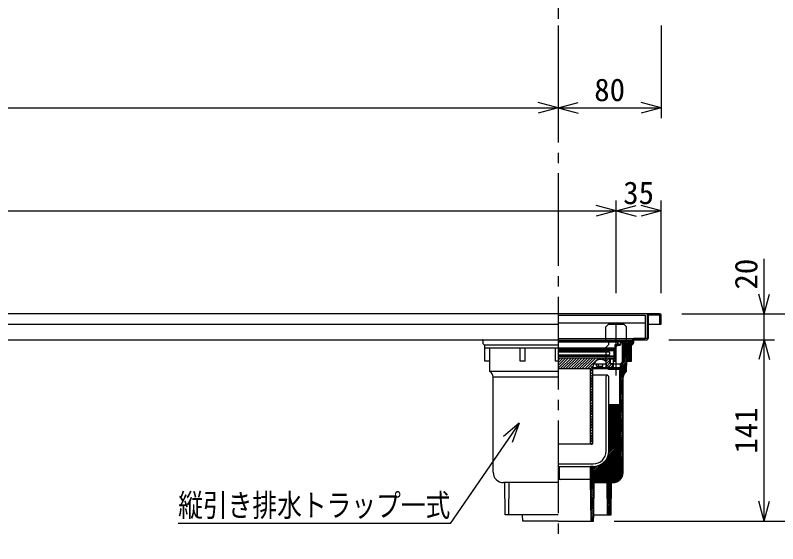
# Model space of a CAD drawing. Units: millimetres, scale not verified. Extents: x -1092 to 1092, y -744 to 696.
# Drawn here: x 67 to 659, y -144 to 267 of the extents above; entities that cross this region are included whole.
import ezdxf
from ezdxf.enums import TextEntityAlignment as Align

# ---------------------------------------------------------------- set-up
doc = ezdxf.new("R2010")
doc.units = ezdxf.units.MM
doc.header["$LTSCALE"] = 8
doc.linetypes.add('CHAIN2', pattern=[12, 9, -1, 1, -1])
doc.linetypes.add('DASHED2', pattern=[3, 2, -1])
for name, color, linetype in [('0-0_計極細', 2, 'Continuous'), ('0-1_計細線', 3, 'Continuous'), ('0-5_寸法線', 7, 'Continuous')]:
    doc.layers.add(name, color=color, linetype=linetype)
doc.styles.add('ＭＳ ゴシック', font='')
doc.styles.get('ＭＳ ゴシック').set_extended_font_data('MS Gothic')

msp = doc.modelspace()

# ---------------------------------------------------------------- linework, layer by layer
at = {"layer": '0-0_計極細', "linetype": 'CHAIN2'}
msp.add_line((488.189, 431.759), (488.189, -143.991), dxfattribs=at)
at = {"layer": '0-0_計極細', "linetype": 'DASHED2'}
msp.add_line((533.189, -13.261), (533.189, 31.792), dxfattribs=at)
at = {"layer": '0-0_計極細'}
for p, q in [((488.189, 14.227), (545.089, 14.227)), ((488.189, 13.241), (538.168, 13.241)), ((488.189, 12.741), (534.139, 12.741)), ((534.639, 10.941), (534.639, 12.241)), ((534.689, 10.741), (534.689, 13.241)), ((538.168, 13.241), (545.089, 14.227)), ((538.168, 12.534), (545.089, 13.52)), ((538.168, 12.234), (538.518, 12.584)), ((538.168, -2.78), (538.168, 12.541)), ((538.251, 11.044), (540.003, 12.796)), ((539.69, 11.21), (541.487, 13.007)), ((541.129, 11.377), (542.971, 13.218)), ((542.568, 11.543), (544.455, 13.43)), ((544.007, 11.709), (545.089, 12.791)), ((531.689, 6.342), (488.189, 6.342)), ((488.189, 6.147), (532.339, 6.147)), ((488.389, 8.241), (531.389, 8.241)), ((488.389, 7.241), (531.989, 7.241)), ((527.939, 6.147), (527.939, 5.647)), ((531.389, 7.241), (531.389, 8.241)), ((531.539, 4.647), (532.339, 6.147)), ((531.689, 6.342), (531.689, 7.241)), ((532.489, -1.559), (532.489, 8.991)), ((533.189, -2.259), (533.189, 8.991)), ((535.431, 10.741), (534.239, 10.741)), ((535.431, 10.041), (534.239, 10.041)), ((545.089, 11.834), (538.168, 11.034)), ((538.168, 5.87), (544.007, 11.709)), ((538.168, 7.143), (542.568, 11.543)), ((538.168, 4.597), (545.089, 11.518)), ((538.168, 8.416), (541.129, 11.377)), ((538.168, 9.689), (539.69, 11.21)), ((538.168, 10.961), (538.251, 11.044)), ((538.168, 3.325), (545.089, 10.246)), ((538.168, 2.052), (545.089, 8.973)), ((538.168, 0.779), (545.089, 7.7)), ((538.168, -0.494), (545.089, 6.427)), ((488.189, 2.847), (527.439, 2.847)), ((488.189, 1.847), (531.539, 1.847)), ((531.689, 1.742), (488.189, 1.742)), ((488.189, -7.622), (496.054, 0.242)), ((488.189, -5.501), (493.932, 0.242)), ((488.189, -3.379), (491.811, 0.242)), ((488.189, -1.258), (489.69, 0.242)), ((489.967, -7.966), (498.175, 0.242)), ((492.088, -7.966), (500.296, 0.242)), ((494.21, -7.966), (502.418, 0.242)), ((496.331, -7.966), (504.539, 0.242)), ((498.452, -7.966), (506.66, 0.242)), ((500.574, -7.966), (508.782, 0.242)), ((502.695, -7.966), (510.903, 0.242)), ((504.816, -7.966), (513.024, 0.242)), ((506.938, -7.966), (515.146, 0.242)), ((509.059, -7.966), (517.267, 0.242)), ((511.18, -7.966), (519.388, 0.242)), ((520.436, -0.831), (521.51, 0.242)), ((522.467, -0.921), (523.631, 0.242)), ((524.018, -1.492), (525.752, 0.242)), ((525.166, -2.465), (527.873, 0.242)), ((527.939, 4.647), (527.439, 5.147)), ((527.939, 4.647), (527.939, 3.347)), ((527.939, 2.347), (527.939, 1.847)), ((531.689, 0.242), (528.439, 0.242)), ((531.539, 4.647), (531.539, 1.847)), ((531.689, 0.242), (531.689, 1.742)), ((536.689, -4.518), (545.089, 3.882)), ((536.689, -5.791), (545.089, 2.609)), ((538.168, -1.767), (545.089, 5.154)), ((541.588, -2.166), (545.089, 1.336)), ((542.86, -2.166), (545.089, 0.063)), ((515.747, -4.259), (525.688, -4.259)), ((517.976, -5.959), (517.976, -4.259)), ((519.476, -5.959), (519.476, -4.259)), ((522.976, -5.959), (522.976, -4.259)), ((525.688, -4.065), (528.439, -1.313)), ((525.689, -6.185), (528.439, -3.435)), ((525.689, -7.158), (525.689, -4.158)), ((526.837, -7.158), (529.837, -4.158)), ((528.439, -0.259), (532.489, -0.259)), ((528.939, -4.158), (528.939, -0.259)), ((528.98, -7.137), (530.668, -5.448)), ((531.189, -6.259), (531.189, -0.259)), ((531.189, -1.559), (532.489, -1.559)), ((531.189, -2.259), (533.189, -2.259)), ((531.189, -4.259), (536.689, -4.259)), ((536.189, -10.11), (541.189, -5.11)), ((536.689, -7.064), (541.189, -2.564)), ((538.168, -2.78), (536.689, -4.259)), ((537.449, -7.577), (541.189, -3.837)), ((544.133, -2.166), (545.089, -1.21)), ((488.189, -7.966), (513.189, -7.966)), ((513.189, -8.078), (515.237, -6.031)), ((513.189, -65.758), (513.189, -7.966)), ((513.189, -10.199), (515.189, -8.199)), ((513.189, -12.321), (515.189, -10.321)), ((515.189, -8.261), (515.189, -6.784)), ((515.189, -65.758), (515.189, -6.784)), ((515.189, -7.166), (536.689, -7.166)), ((515.189, -7.966), (538.168, -7.966)), ((517.976, -5.959), (522.976, -5.959)), ((528.689, -7.158), (525.689, -7.158)), ((530.359, -6.259), (531.189, -6.259)), ((536.189, -11.382), (541.189, -6.382)), ((536.189, -12.655), (541.189, -7.655)), ((536.189, -35.044), (536.189, -7.966)), ((536.189, -8.837), (537.06, -7.966)), ((536.189, -13.928), (541.189, -8.928)), ((513.189, -14.442), (515.189, -12.442)), ((513.189, -16.563), (515.189, -14.563)), ((513.189, -18.685), (515.189, -16.685)), ((526.439, -13.166), (515.189, -13.166)), ((525.439, -71.966), (525.439, -14.166)), ((527.439, -71.966), (527.439, -14.166)), ((536.189, -15.201), (539.314, -12.076)), ((536.189, -16.474), (538.72, -13.943)), ((536.189, -17.746), (538.689, -15.246)), ((536.189, -19.019), (538.689, -16.519)), ((513.189, -20.806), (515.189, -18.806)), ((513.189, -22.927), (515.189, -20.927)), ((513.189, -25.049), (515.189, -23.049)), ((536.189, -20.292), (538.689, -17.792)), ((536.189, -21.565), (538.689, -19.065)), ((536.189, -22.837), (538.689, -20.337)), ((536.189, -24.11), (538.689, -21.61)), ((536.189, -25.383), (538.689, -22.883)), ((513.189, -27.17), (515.189, -25.17)), ((513.189, -29.291), (515.189, -27.291)), ((513.189, -31.413), (515.189, -29.412)), ((536.189, -26.656), (538.689, -24.156)), ((536.189, -27.929), (538.689, -25.429)), ((536.189, -29.201), (538.689, -26.701)), ((536.189, -30.474), (538.689, -27.974)), ((536.189, -31.747), (538.689, -29.247)), ((513.189, -33.534), (515.189, -31.534)), ((513.189, -35.655), (515.189, -33.655)), ((536.189, -33.02), (538.689, -30.52)), ((536.189, -34.293), (538.689, -31.793)), ((536.189, -35.565), (538.689, -33.065)), ((536.189, -36.838), (538.689, -34.338)), ((536.189, -85.966), (536.189, -35.044)), ((513.189, -37.776), (515.189, -35.776)), ((513.189, -39.898), (515.189, -37.898)), ((513.189, -42.019), (515.189, -40.019)), ((527.439, -44.315), (536.189, -35.565)), ((535.314, -36.036), (527.439, -36.036)), ((527.439, -43.043), (534.446, -36.036)), ((527.439, -41.77), (533.173, -36.036)), ((527.439, -40.497), (531.9, -36.036)), ((527.439, -39.224), (530.627, -36.036)), ((527.439, -37.951), (529.355, -36.036)), ((527.439, -36.679), (528.082, -36.036)), ((527.439, -45.588), (536.189, -36.838)), ((527.439, -46.861), (536.189, -38.111)), ((527.439, -48.134), (536.189, -39.384)), ((527.439, -49.407), (536.189, -40.657)), ((536.189, -38.111), (538.689, -35.611)), ((536.189, -39.384), (538.689, -36.884)), ((536.189, -40.657), (538.689, -38.157)), ((536.189, -41.929), (538.689, -39.429)), ((536.189, -43.202), (538.689, -40.702)), ((513.189, -44.14), (515.189, -42.14)), ((513.189, -46.262), (515.189, -44.262)), ((513.189, -48.383), (515.189, -46.383)), ((527.439, -50.679), (536.189, -41.929)), ((527.439, -51.952), (536.189, -43.202)), ((527.439, -53.225), (536.189, -44.475)), ((527.439, -71.966), (527.439, -44.966)), ((527.439, -54.498), (536.189, -45.748)), ((527.439, -55.771), (536.189, -47.021)), ((536.189, -44.475), (538.689, -41.975)), ((536.189, -45.748), (538.689, -43.248)), ((536.189, -47.021), (538.689, -44.521)), ((536.189, -48.293), (538.689, -45.793)), ((536.189, -49.566), (538.689, -47.066)), ((513.189, -50.504), (515.189, -48.504)), ((513.189, -52.626), (515.189, -50.626)), ((513.189, -54.747), (515.189, -52.747)), ((527.439, -57.043), (536.189, -48.293)), ((527.439, -58.316), (536.189, -49.566)), ((527.439, -59.589), (536.189, -50.839)), ((527.439, -60.862), (536.189, -52.112)), ((536.189, -50.839), (538.689, -48.339)), ((536.189, -52.112), (538.689, -49.612)), ((536.189, -53.384), (538.689, -50.884)), ((536.189, -54.657), (538.689, -52.157)), ((513.189, -56.868), (515.189, -54.868)), ((513.189, -58.99), (515.189, -56.99)), ((513.189, -61.111), (515.189, -59.111)), ((527.439, -62.134), (536.189, -53.384)), ((527.439, -63.407), (536.189, -54.657)), ((527.439, -64.68), (536.189, -55.93)), ((527.439, -65.953), (536.189, -57.203)), ((527.439, -67.226), (536.189, -58.476)), ((536.189, -55.93), (538.689, -53.43)), ((536.189, -57.203), (538.689, -54.703)), ((536.189, -58.476), (538.689, -55.976)), ((536.189, -59.748), (538.689, -57.248)), ((536.189, -61.021), (538.689, -58.521)), ((513.189, -63.232), (515.189, -61.232)), ((513.189, -65.354), (515.189, -63.354)), ((527.311, -73.718), (536.189, -64.84)), ((527.434, -72.322), (536.189, -63.567)), ((527.439, -68.498), (536.189, -59.748)), ((527.439, -69.771), (536.189, -61.021)), ((527.439, -71.044), (536.189, -62.294)), ((536.189, -62.294), (538.689, -59.794)), ((536.189, -63.567), (538.689, -61.067)), ((536.189, -64.84), (538.689, -62.34)), ((536.189, -66.112), (538.689, -63.612)), ((536.189, -67.385), (538.689, -64.885)), ((514.189, -66.758), (488.189, -66.758)), ((513.189, -91.658), (536.189, -68.658)), ((513.189, -92.931), (536.189, -69.931)), ((513.938, -66.726), (515.189, -65.475)), ((526.1, -77.474), (536.189, -67.385)), ((526.953, -75.349), (536.189, -66.112)), ((536.189, -68.658), (538.689, -66.158)), ((536.189, -69.931), (538.689, -67.431)), ((536.189, -71.204), (538.689, -68.704)), ((536.189, -72.476), (538.689, -69.976)), ((513.427, -93.966), (536.189, -71.204)), ((514.7, -93.966), (536.189, -72.476)), ((515.973, -93.966), (536.189, -73.749)), ((517.246, -93.966), (536.189, -75.022)), ((518.518, -93.966), (536.189, -76.295)), ((536.189, -73.749), (538.689, -71.249)), ((536.189, -75.022), (538.689, -72.522)), ((536.189, -76.295), (538.689, -73.795)), ((536.189, -77.568), (538.689, -75.068)), ((536.189, -78.84), (538.689, -76.34)), ((488.189, -81.966), (515.439, -81.966)), ((513.189, -90.385), (520.948, -82.627)), ((519.791, -93.966), (536.189, -77.568)), ((521.064, -93.966), (536.189, -78.84)), ((522.337, -93.966), (536.189, -80.113)), ((523.61, -93.966), (536.189, -81.386)), ((524.882, -93.966), (536.189, -82.659)), ((536.189, -80.113), (538.689, -77.613)), ((536.189, -81.386), (538.689, -78.886)), ((536.189, -82.659), (538.689, -80.159)), ((536.189, -83.931), (538.689, -81.431)), ((536.189, -85.204), (538.689, -82.704)), ((488.189, -83.966), (489.12, -83.966)), ((489.12, -83.966), (515.439, -83.966)), ((489.186, -93.469), (489.121, -83.976)), ((513.189, -89.112), (518.823, -83.479)), ((513.189, -87.84), (517.192, -83.837)), ((513.189, -86.567), (515.796, -83.96)), ((513.189, -93.966), (513.189, -83.966)), ((515.439, -83.966), (513.189, -83.966)), ((513.189, -85.294), (514.518, -83.966)), ((513.189, -84.021), (513.245, -83.966)), ((526.155, -93.966), (536.189, -83.931)), ((527.428, -93.966), (536.189, -85.204)), ((528.718, -93.948), (536.172, -86.495)), ((530.019, -96.466), (538.689, -87.795)), ((530.241, -93.698), (535.922, -88.017)), ((534.916, -90.296), (538.689, -86.523)), ((535.922, -88.017), (538.689, -85.25)), ((536.172, -86.495), (538.689, -83.977)), ((513.689, -126.466), (513.189, -93.966)), ((528.189, -93.966), (513.189, -93.966)), ((513.193, -94.2), (513.427, -93.966)), ((513.212, -95.453), (514.7, -93.966)), ((513.232, -96.707), (515.973, -93.966)), ((513.251, -97.96), (517.246, -93.966)), ((513.27, -99.214), (518.518, -93.966)), ((517.291, -96.466), (519.791, -93.966)), ((518.564, -96.466), (521.064, -93.966)), ((519.837, -96.466), (522.337, -93.966)), ((521.11, -96.466), (523.61, -93.966)), ((522.382, -96.466), (524.882, -93.966)), ((523.655, -96.466), (526.155, -93.966)), ((524.928, -96.466), (527.428, -93.966)), ((526.19, -96.477), (528.718, -93.948)), ((526.202, -97.737), (530.241, -93.698)), ((526.215, -98.997), (532.52, -92.693)), ((531.317, -96.441), (538.665, -89.093)), ((532.52, -92.693), (534.916, -90.296)), ((532.867, -96.164), (538.387, -90.643)), ((535.299, -95.004), (537.228, -93.075)), ((449.939, -121.466), (450.189, -96.466)), ((513.289, -100.468), (516.171, -97.586)), ((513.309, -101.721), (516.149, -98.881)), ((513.328, -102.975), (516.128, -100.175)), ((515.773, -121.466), (516.189, -96.466)), ((516.189, -96.466), (526.189, -96.466)), ((526.439, -121.466), (526.189, -96.466)), ((526.227, -100.258), (529.684, -96.801)), ((526.24, -101.518), (529.663, -98.094)), ((526.253, -102.778), (529.643, -99.388)), ((513.347, -104.228), (516.106, -101.469)), ((513.367, -105.482), (516.084, -102.764)), ((513.386, -106.735), (516.063, -104.058)), ((513.405, -107.989), (516.041, -105.352)), ((526.265, -104.038), (529.622, -100.681)), ((526.278, -105.298), (529.601, -101.975)), ((526.29, -106.558), (529.581, -103.268)), ((526.303, -107.819), (529.56, -104.562)), ((526.316, -109.079), (529.539, -105.855)), ((513.424, -109.242), (516.02, -106.647)), ((513.444, -110.496), (515.998, -107.941)), ((513.463, -111.749), (515.977, -109.235)), ((513.482, -113.003), (515.955, -110.53)), ((513.502, -114.256), (515.933, -111.824)), ((526.328, -110.339), (529.518, -107.149)), ((526.341, -111.599), (529.498, -108.442)), ((526.353, -112.859), (529.477, -109.736)), ((526.366, -114.12), (529.456, -111.029)), ((526.379, -115.38), (529.436, -112.323)), ((513.521, -115.51), (515.912, -113.119)), ((513.54, -116.763), (515.89, -114.413)), ((513.559, -118.017), (515.869, -115.707)), ((513.579, -119.27), (515.847, -117.002)), ((513.598, -120.524), (515.826, -118.296)), ((526.391, -116.64), (529.415, -113.616)), ((526.404, -117.9), (529.394, -114.91)), ((526.416, -119.16), (529.374, -116.203)), ((526.429, -120.421), (529.353, -117.497)), ((513.617, -121.777), (515.804, -119.59)), ((513.637, -123.031), (515.782, -120.885)), ((513.656, -124.284), (515.761, -122.179)), ((513.675, -125.538), (515.739, -123.474)), ((526.657, -121.466), (529.332, -118.79)), ((527.929, -121.466), (529.312, -120.084)), ((529.202, -121.466), (529.291, -121.377)), ((514.02, -126.466), (515.718, -124.768)), ((515.293, -126.466), (515.696, -126.062))]:
    msp.add_line(p, q, dxfattribs=at)
for points in [[(532.489, 7.741), (532.489, 10.741), (534.439, 10.741)], [(488.189, 5.147), (527.439, 5.147), (527.939, 5.647)], [(528.439, -4.158), (528.439, 0.242), (488.189, 0.242)], [(527.939, 2.347), (527.439, 2.847), (527.939, 3.347)], [(530.689, -5.158), (530.689, -4.158), (528.439, -4.158)], [(538.168, -7.966), (536.689, -7.166), (536.689, -4.259)], [(513.191, -94.068), (513.189, -93.966), (488.189, -93.966)]]:
    msp.add_lwpolyline(points, dxfattribs=at)
for centre, radius, start, end in [((534.139, 12.241), 0.5, 24.05455, 90), ((534.139, 12.241), 0.5, 0, 24.05455), ((538.168, 11.491), 1.75, 90, 175.84901), ((538.168, 11.491), 1.05, 90, 175.84901), ((531.989, 7.741), 0.5, 270, 360), ((534.239, 8.991), 1.75, 90, 180), ((534.239, 8.991), 1.05, 90, 180), ((534.439, 10.941), 0.2, 270, 360), ((535.431, 11.741), 1, 270, 356.64911), ((535.431, 11.741), 1.7, 270, 356.64911), ((521.189, -6.784), 6, 55.16629, 180), ((522.689, -4.158), 3, 0, 50.0295), ((528.689, -5.158), 2, 270, 360), ((526.439, -14.166), 1, 90, 180), ((526.439, -14.166), 1, 0, 90), ((535.189, -35.044), 1, 277.18076, 360), ((514.189, -65.758), 1, 180, 270.00046), ((514.189, -65.758), 1, 269.99954, 360), ((515.439, -71.966), 10, 270, 360), ((515.439, -71.966), 12, 270, 360), ((528.189, -85.966), 8, 270, 360), ((489.686, -93.466), 0.5, 180.39514, 270)]:
    msp.add_arc(centre, radius, start, end, dxfattribs=at)
at = {"layer": '0-1_計細線'}
for p, q in [((488.189, 33.534), (555.689, 33.534)), ((555.689, 33.534), (555.689, 15.534)), ((557.189, 33.534), (557.189, 15.534)), ((568.189, 26.534), (568.189, 33.534)), ((-627.811, 26.534), (488.189, 26.534)), ((488.189, 27.534), (555.689, 27.534)), ((567.189, 26.534), (568.189, 26.534)), ((-21.811, 14.534), (488.189, 14.534)), ((429.689, 14.034), (429.689, 12.034)), ((488.189, 15.534), (555.689, 15.534)), ((545.089, -1.61), (545.089, 14.213)), ((545.689, 14.034), (545.689, 12.034)), ((546.689, 14.034), (546.689, 12.034)), ((557.189, 15.534), (547.189, 15.534)), ((547.189, 14.534), (557.189, 14.534)), ((431.189, 10.534), (488.189, 10.534)), ((431.289, -2.166), (431.289, 10.534)), ((488.189, 7.834), (431.289, 7.834)), ((435.189, -10.166), (435.189, 7.834)), ((458.689, -2.166), (458.689, 7.834)), ((462.689, -2.166), (462.689, 7.834)), ((486.189, -2.166), (486.189, 7.834)), ((545.189, 10.534), (539.189, 10.534)), ((435.189, -2.166), (431.289, -2.166)), ((462.689, -2.166), (458.689, -2.166)), ((488.189, -2.166), (486.189, -2.166)), ((541.189, -10.166), (541.189, -2.166)), ((488.189, -10.166), (435.189, -10.166)), ((488.189, -14.496), (437.689, -14.496)), ((437.689, -88.466), (437.689, -14.496)), ((538.689, -88.466), (538.689, -14.496)), ((488.189, -96.466), (445.689, -96.466)), ((447.089, -121.466), (446.689, -96.466)), ((529.289, -121.466), (529.689, -96.466)), ((529.689, -96.466), (530.689, -96.466)), ((488.189, -121.466), (447.089, -121.466)), ((460.689, -126.466), (460.606, -121.466)), ((515.689, -126.466), (515.773, -121.466)), ((515.773, -121.466), (529.289, -121.466)), ((463.633, -126.466), (460.689, -126.466)), ((488.189, -126.466), (463.633, -126.466)), ((488.189, -126.466), (512.746, -126.466)), ((512.746, -126.466), (515.689, -126.466))]:
    msp.add_line(p, q, dxfattribs=at)
at = {"layer": '0-1_計細線', "linetype": 'DASHED2'}
for p, q in [((527.189, 26.522), (525.189, 24.522)), ((525.189, 14.522), (525.189, 24.522)), ((527.189, 26.522), (539.189, 26.522)), ((541.189, 24.522), (539.189, 26.522)), ((541.189, 14.522), (541.189, 24.522)), ((525.189, 8.522), (525.189, -5.478)), ((541.189, 8.522), (541.189, -5.478)), ((528.189, -8.478), (538.189, -8.478))]:
    msp.add_line(p, q, dxfattribs=at)
at = {"layer": '0-1_計細線'}
for points in [[(567.189, 34.534), (558.189, 34.534), (-626.811, 34.534)], [(558.189, 26.534), (567.189, 26.534), (567.189, 33.534), (558.189, 33.534), (558.189, 15.534)], [(545.189, 11.534), (539.189, 11.534), (539.189, 10.534)], [(541.189, -2.166), (545.089, -2.166), (545.089, -1.61)]]:
    msp.add_lwpolyline(points, dxfattribs=at)
at = {"layer": '0-1_計細線', "linetype": 'DASHED2'}
for points in [[(525.189, 14.522), (527.189, 12.522), (527.189, 10.522), (525.189, 8.522)], [(541.189, 14.522), (539.189, 12.522), (539.189, 10.522), (541.189, 8.522)]]:
    msp.add_lwpolyline(points, dxfattribs=at)
at = {"layer": '0-1_計細線'}
for centre, radius, start, end in [((558.189, 33.534), 1, 90, 180), ((567.189, 33.534), 1, 0, 90), ((429.189, 14.034), 0.5, 0, 90), ((431.189, 12.034), 1.5, 180, 270), ((545.189, 12.034), 1.5, 270, 360), ((545.189, 12.034), 0.5, 270, 360), ((547.189, 14.034), 1.5, 90, 180), ((547.189, 14.034), 0.5, 90, 180), ((557.189, 15.534), 1, 270, 360), ((432.689, -14.496), 5, 0, 60), ((543.689, -14.496), 5, 120, 180), ((445.689, -88.466), 8, 180, 270), ((530.689, -88.466), 8, 270, 360)]:
    msp.add_arc(centre, radius, start, end, dxfattribs=at)
at = {"layer": '0-1_計細線', "linetype": 'DASHED2'}
for centre, start, end in [((528.189, -5.478), 180, 270), ((538.189, -5.478), 270, 360)]:
    msp.add_arc(centre, 3, start, end, dxfattribs=at)
at = {"layer": '0-5_寸法線'}
for p, q in [((488.189, 258.534), (488.189, 186.534)), ((568.189, 258.534), (568.189, 186.534)), ((488.189, 194.534), (472.735, 198.675)), ((488.189, 194.534), (503.644, 198.675)), ((568.189, 194.534), (552.735, 198.675)), ((-627.811, 194.534), (488.189, 194.534)), ((488.189, 194.534), (472.735, 190.393)), ((488.189, 194.534), (503.644, 190.393)), ((488.189, 194.534), (568.189, 194.534)), ((568.189, 194.534), (552.735, 190.393)), ((533.189, 114.534), (517.735, 118.675)), ((533.189, 50.534), (533.189, 122.534)), ((533.189, 114.534), (548.644, 118.675)), ((568.189, 114.534), (552.735, 118.675)), ((568.189, 50.534), (568.189, 122.534)), ((-592.811, 114.534), (533.189, 114.534)), ((533.189, 114.534), (517.735, 110.393)), ((533.189, 114.534), (548.644, 110.393)), ((533.189, 114.534), (568.189, 114.534)), ((568.189, 114.534), (552.735, 110.393)), ((648.189, -9.466), (648.189, 77.437)), ((648.189, 34.534), (644.048, 49.989)), ((648.189, 34.534), (652.331, 49.989)), ((584.189, 34.534), (656.189, 34.534)), ((584.189, 34.534), (712.189, 34.534)), ((574.189, 14.534), (656.189, 14.534)), ((574.189, 14.534), (656.189, 14.534)), ((648.189, 14.534), (644.048, -0.921)), ((648.189, 14.534), (644.048, -0.921)), ((648.189, 14.534), (652.331, -0.921)), ((648.189, 14.534), (652.331, -0.921)), ((648.189, -126.466), (648.189, 14.534)), ((457.886, -50.362), (445.712, -60.745)), ((457.886, -50.362), (452.534, -65.441)), ((648.189, -126.466), (644.048, -111.011)), ((648.189, -126.466), (652.331, -111.011)), ((531.689, -126.466), (656.189, -126.466)), ((531.689, -126.466), (712.189, -126.466))]:
    msp.add_line(p, q, dxfattribs=at)
msp.add_lwpolyline([(457.886, -50.362), (404.345, -128.142), (193.145, -128.142)], dxfattribs=at)

# ---------------------------------------------------------------- texts
at = {"layer": '0-5_寸法線', "style": 'ＭＳ ゴシック'}
for s, p in [('80', (516.189, 194.534)), ('35', (538.689, 114.534))]:
    msp.add_text(s, height=17.6, dxfattribs=at).set_placement(p, align=Align.BOTTOM_LEFT)
for s, p in [('20', (648.189, 53.437)), ('141', (648.189, -73.966))]:
    msp.add_text(s, height=17.6, rotation=90, dxfattribs=at).set_placement(p, align=Align.BOTTOM_LEFT)
at = {"layer": '0-5_寸法線', "style": 'ＭＳ ゴシック', "width": 0.8}
msp.add_text('縦引き排水トラップ一式', height=17.6, dxfattribs=at).set_placement((193.145, -128.142), align=Align.BOTTOM_LEFT)

doc.saveas('drawing.dxf')
